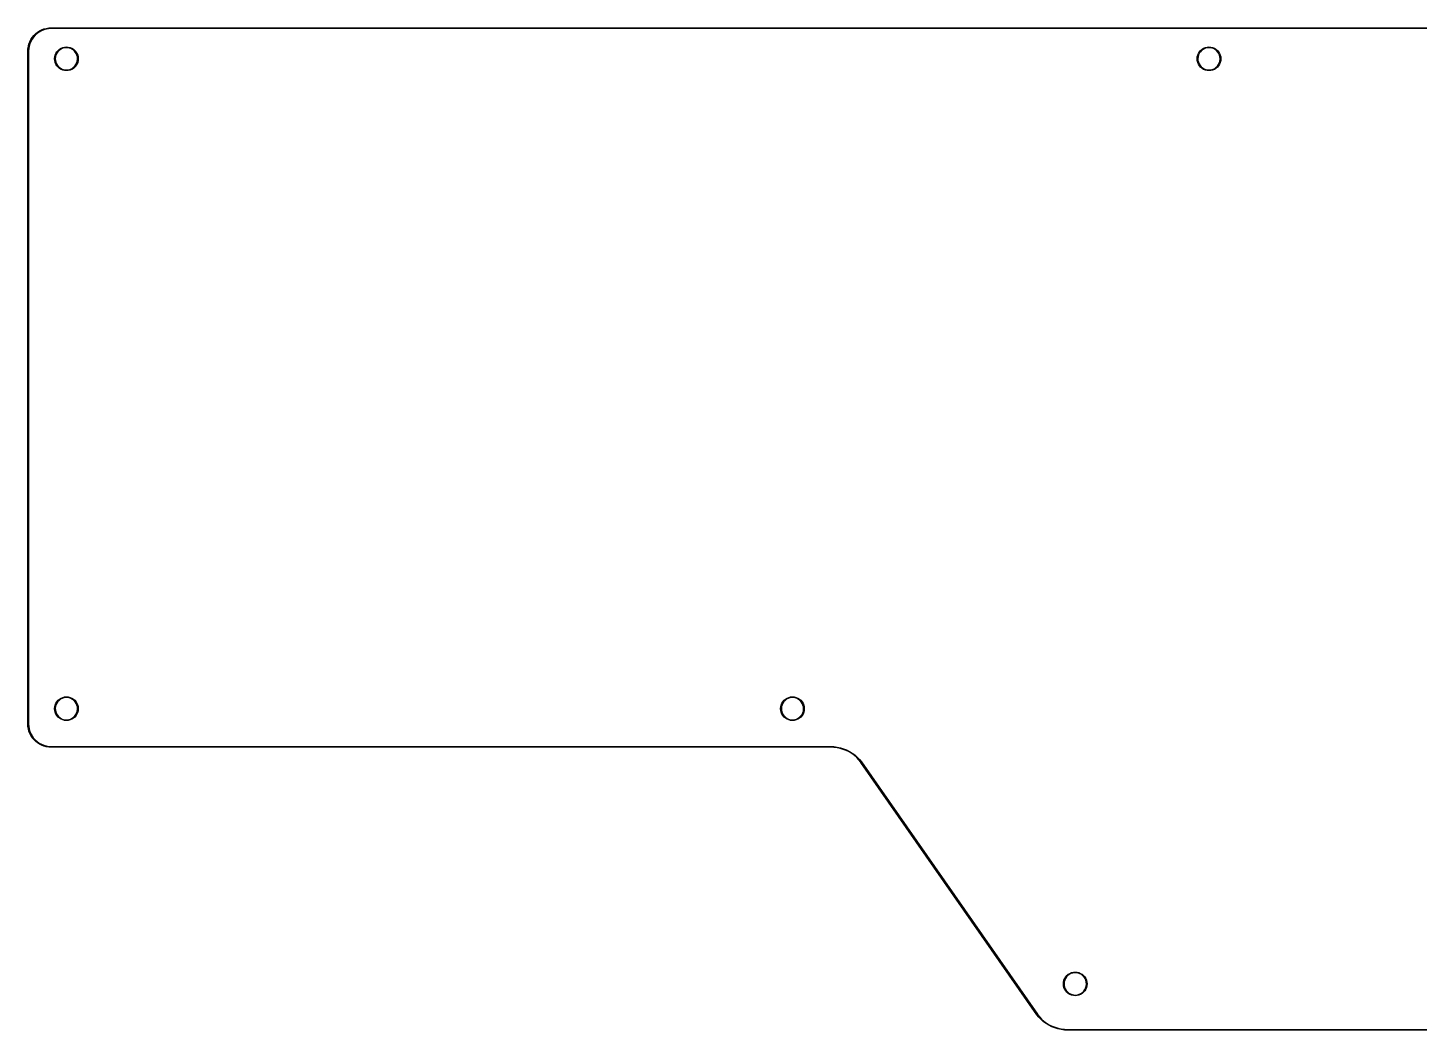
# Model space of a CAD drawing. Extents: x 26 to 390, y -197 to -58.
# Drawn here: x 25.9 to 208, y -189.1 to -58 of the extents above; entities that cross this region are included whole.
import ezdxf

# ---------------------------------------------------------------- set-up
doc = ezdxf.new("R2010")
doc.units = 0
doc.layers.add('BLACK', color=7, linetype='CONTINUOUS')

msp = doc.modelspace()

# ---------------------------------------------------------------- linework, layer by layer
at = {"layer": 'BLACK', "linetype": 'CONTINUOUS'}
for p, q in [((27.475, -58.3586), (27.7595, -58.2137)), ((28.0241, -58.2112), (27.718, -58.338)), ((27.7595, -58.2137), (28.0575, -58.0993)), ((28.3425, -58.1194), (28.0241, -58.2112)), ((28.0575, -58.0993), (28.3659, -58.0166)), ((28.6692, -58.0639), (28.3425, -58.1194)), ((28.3659, -58.0166), (28.6812, -57.9667)), ((28.9901, -58.0459), (28.6692, -58.0639)), ((28.6812, -57.9667), (29, -57.95)), ((29, -58.05), (28.9901, -58.0459)), ((29, -57.95), (387, -57.95)), ((387, -58.05), (29, -58.05)), ((26.0166, -60.3659), (26.0993, -60.0575)), ((26.0993, -60.0575), (26.2137, -59.7595)), ((26.2112, -60.0241), (26.1194, -60.3425)), ((26.338, -59.718), (26.2112, -60.0241)), ((26.2137, -59.7595), (26.3586, -59.475)), ((26.4982, -59.428), (26.338, -59.718)), ((26.3586, -59.475), (26.5325, -59.2073)), ((26.69, -59.1578), (26.4982, -59.428)), ((26.5325, -59.2073), (26.7334, -58.9592)), ((26.9107, -58.9107), (26.69, -59.1578)), ((26.7334, -58.9592), (26.9592, -58.7334)), ((27.1578, -58.69), (26.9107, -58.9107)), ((26.9592, -58.7334), (27.2073, -58.5325)), ((27.428, -58.4982), (27.1578, -58.69)), ((27.2073, -58.5325), (27.475, -58.3586)), ((27.718, -58.338), (27.428, -58.4982)), ((25.95, -61), (25.9667, -60.6812)), ((25.95, -149), (25.95, -61)), ((25.9667, -60.6812), (26.0166, -60.3659)), ((26.0639, -60.6692), (26.0459, -60.9901)), ((26.0459, -60.9901), (26.05, -61)), ((26.05, -61), (26.05, -149)), ((26.1194, -60.3425), (26.0639, -60.6692)), ((29.4528, -61.9645), (29.4691, -61.7575)), ((29.4691, -61.7575), (29.5259, -61.521)), ((29.5259, -61.521), (29.6189, -61.2963)), ((29.5708, -61.7274), (29.5455, -61.9645)), ((29.6345, -61.4976), (29.5708, -61.7274)), ((29.6189, -61.2963), (29.746, -61.0889)), ((29.7349, -61.2813), (29.6345, -61.4976)), ((29.8693, -61.0844), (29.7349, -61.2813)), ((29.746, -61.0889), (29.904, -60.904)), ((30.034, -60.912), (29.8693, -61.0844)), ((29.904, -60.904), (30.0889, -60.746)), ((30.2247, -60.7688), (30.034, -60.912)), ((30.0889, -60.746), (30.2963, -60.6189)), ((30.4362, -60.6587), (30.2247, -60.7688)), ((30.2963, -60.6189), (30.521, -60.5259)), ((30.6628, -60.5846), (30.4362, -60.6587)), ((30.521, -60.5259), (30.7575, -60.4691)), ((30.8985, -60.5486), (30.6628, -60.5846)), ((30.7575, -60.4691), (31, -60.45)), ((31.1369, -60.5515), (30.8985, -60.5486)), ((31, -60.45), (31.2425, -60.4691)), ((31.3717, -60.5933), (31.1369, -60.5515)), ((31.2425, -60.4691), (31.479, -60.5259)), ((31.5964, -60.6729), (31.3717, -60.5933)), ((31.479, -60.5259), (31.7037, -60.6189)), ((31.8052, -60.7881), (31.5964, -60.6729)), ((31.7037, -60.6189), (31.9111, -60.746)), ((31.9923, -60.9359), (31.8052, -60.7881)), ((31.9111, -60.746), (32.096, -60.904)), ((32.1528, -61.1123), (31.9923, -60.9359)), ((32.096, -60.904), (32.254, -61.0889)), ((32.2823, -61.3125), (32.1528, -61.1123)), ((32.254, -61.0889), (32.3811, -61.2963)), ((32.3773, -61.5311), (32.2823, -61.3125)), ((32.4354, -61.7624), (32.3773, -61.5311)), ((32.3811, -61.2963), (32.4741, -61.521)), ((32.455, -62), (32.4354, -61.7624)), ((32.4741, -61.521), (32.5309, -61.7575)), ((32.5309, -61.7575), (32.55, -62)), ((178.953, -61.9645), (178.969, -61.7575)), ((178.969, -61.7575), (179.026, -61.521)), ((179.026, -61.521), (179.119, -61.2963)), ((179.071, -61.7274), (179.045, -61.9645)), ((179.135, -61.4976), (179.071, -61.7274)), ((179.119, -61.2963), (179.246, -61.0889)), ((179.235, -61.2813), (179.135, -61.4976)), ((179.369, -61.0844), (179.235, -61.2813)), ((179.246, -61.0889), (179.404, -60.904)), ((179.534, -60.912), (179.369, -61.0844)), ((179.404, -60.904), (179.589, -60.746)), ((179.725, -60.7688), (179.534, -60.912)), ((179.589, -60.746), (179.796, -60.6189)), ((179.936, -60.6587), (179.725, -60.7688)), ((179.796, -60.6189), (180.021, -60.5259)), ((180.163, -60.5846), (179.936, -60.6587)), ((180.021, -60.5259), (180.258, -60.4691)), ((180.399, -60.5486), (180.163, -60.5846)), ((180.258, -60.4691), (180.5, -60.45)), ((180.637, -60.5515), (180.399, -60.5486)), ((180.5, -60.45), (180.742, -60.4691)), ((180.872, -60.5933), (180.637, -60.5515)), ((180.742, -60.4691), (180.979, -60.5259)), ((181.096, -60.6729), (180.872, -60.5933)), ((180.979, -60.5259), (181.204, -60.6189)), ((181.305, -60.7881), (181.096, -60.6729)), ((181.204, -60.6189), (181.411, -60.746)), ((181.492, -60.9359), (181.305, -60.7881)), ((181.411, -60.746), (181.596, -60.904)), ((181.653, -61.1123), (181.492, -60.9359)), ((181.596, -60.904), (181.754, -61.0889)), ((181.782, -61.3125), (181.653, -61.1123)), ((181.754, -61.0889), (181.881, -61.2963)), ((181.877, -61.5311), (181.782, -61.3125)), ((181.935, -61.7624), (181.877, -61.5311)), ((181.881, -61.2963), (181.974, -61.521)), ((181.955, -62), (181.935, -61.7624)), ((181.974, -61.521), (182.031, -61.7575)), ((182.031, -61.7575), (182.05, -62)), ((29.45, -62), (29.4528, -61.9645)), ((29.4691, -62.2425), (29.45, -62)), ((29.5259, -62.479), (29.4691, -62.2425)), ((29.6189, -62.7037), (29.5259, -62.479)), ((29.5455, -61.9645), (29.5592, -62.2025)), ((29.5592, -62.2025), (29.6116, -62.4351)), ((29.6116, -62.4351), (29.7013, -62.656)), ((29.746, -62.9111), (29.6189, -62.7037)), ((29.7013, -62.656), (29.8259, -62.8593)), ((29.904, -63.096), (29.746, -62.9111)), ((29.8259, -62.8593), (29.982, -63.0395)), ((30.0889, -63.254), (29.904, -63.096)), ((29.982, -63.0395), (30.1655, -63.1918)), ((30.2963, -63.3811), (30.0889, -63.254)), ((30.1655, -63.1918), (30.3713, -63.3121)), ((30.521, -63.4741), (30.2963, -63.3811)), ((30.3713, -63.3121), (30.5941, -63.3972)), ((30.7575, -63.5309), (30.521, -63.4741)), ((30.5941, -63.3972), (30.8277, -63.4447)), ((31, -63.55), (30.7575, -63.5309)), ((30.8277, -63.4447), (31.066, -63.4535)), ((31.2425, -63.5309), (31, -63.55)), ((31.066, -63.4535), (31.3025, -63.4232)), ((31.479, -63.4741), (31.2425, -63.5309)), ((31.3025, -63.4232), (31.5309, -63.3547)), ((31.7037, -63.3811), (31.479, -63.4741)), ((31.5309, -63.3547), (31.745, -63.2498)), ((31.9111, -63.254), (31.7037, -63.3811)), ((31.745, -63.2498), (31.9391, -63.1113)), ((32.096, -63.096), (31.9111, -63.254)), ((31.9391, -63.1113), (32.108, -62.943)), ((32.254, -62.9111), (32.096, -63.096)), ((32.108, -62.943), (32.2472, -62.7494)), ((32.2472, -62.7494), (32.3528, -62.5356)), ((32.3811, -62.7037), (32.254, -62.9111)), ((32.3528, -62.5356), (32.4221, -62.3075)), ((32.4741, -62.479), (32.3811, -62.7037)), ((32.4221, -62.3075), (32.4532, -62.0711)), ((32.4532, -62.0711), (32.455, -62)), ((32.5309, -62.2425), (32.4741, -62.479)), ((32.55, -62), (32.5309, -62.2425)), ((178.95, -62), (178.953, -61.9645)), ((178.969, -62.2425), (178.95, -62)), ((179.026, -62.479), (178.969, -62.2425)), ((179.119, -62.7037), (179.026, -62.479)), ((179.045, -61.9645), (179.059, -62.2025)), ((179.059, -62.2025), (179.112, -62.4351)), ((179.112, -62.4351), (179.201, -62.656)), ((179.246, -62.9111), (179.119, -62.7037)), ((179.201, -62.656), (179.326, -62.8593)), ((179.404, -63.096), (179.246, -62.9111)), ((179.326, -62.8593), (179.482, -63.0395)), ((179.589, -63.254), (179.404, -63.096)), ((179.482, -63.0395), (179.665, -63.1918)), ((179.796, -63.3811), (179.589, -63.254)), ((179.665, -63.1918), (179.871, -63.3121)), ((180.021, -63.4741), (179.796, -63.3811)), ((179.871, -63.3121), (180.094, -63.3972)), ((180.258, -63.5309), (180.021, -63.4741)), ((180.094, -63.3972), (180.328, -63.4447)), ((180.5, -63.55), (180.258, -63.5309)), ((180.328, -63.4447), (180.566, -63.4535)), ((180.742, -63.5309), (180.5, -63.55)), ((180.566, -63.4535), (180.803, -63.4232)), ((180.979, -63.4741), (180.742, -63.5309)), ((180.803, -63.4232), (181.031, -63.3547)), ((181.204, -63.3811), (180.979, -63.4741)), ((181.031, -63.3547), (181.245, -63.2498)), ((181.411, -63.254), (181.204, -63.3811)), ((181.245, -63.2498), (181.439, -63.1113)), ((181.596, -63.096), (181.411, -63.254)), ((181.439, -63.1113), (181.608, -62.943)), ((181.754, -62.9111), (181.596, -63.096)), ((181.608, -62.943), (181.747, -62.7494)), ((181.747, -62.7494), (181.853, -62.5356)), ((181.881, -62.7037), (181.754, -62.9111)), ((181.853, -62.5356), (181.922, -62.3075)), ((181.974, -62.479), (181.881, -62.7037)), ((181.922, -62.3075), (181.953, -62.0711)), ((181.953, -62.0711), (181.955, -62)), ((182.031, -62.2425), (181.974, -62.479)), ((182.05, -62), (182.031, -62.2425)), ((30.0889, -145.746), (30.2963, -145.619)), ((30.2963, -145.619), (30.521, -145.526)), ((30.6628, -145.585), (30.4362, -145.659)), ((30.521, -145.526), (30.7575, -145.469)), ((30.8985, -145.549), (30.6628, -145.585)), ((30.7575, -145.469), (31, -145.45)), ((31.1369, -145.551), (30.8985, -145.549)), ((31, -145.45), (31.2425, -145.469)), ((31.3717, -145.593), (31.1369, -145.551)), ((31.2425, -145.469), (31.479, -145.526)), ((31.5964, -145.673), (31.3717, -145.593)), ((31.479, -145.526), (31.7037, -145.619)), ((31.7037, -145.619), (31.9111, -145.746)), ((125.089, -145.746), (125.296, -145.619)), ((125.296, -145.619), (125.521, -145.526)), ((125.663, -145.585), (125.436, -145.659)), ((125.521, -145.526), (125.758, -145.469)), ((125.899, -145.549), (125.663, -145.585)), ((125.758, -145.469), (126, -145.45)), ((126.137, -145.551), (125.899, -145.549)), ((126, -145.45), (126.242, -145.469)), ((126.372, -145.593), (126.137, -145.551)), ((126.242, -145.469), (126.479, -145.526)), ((126.596, -145.673), (126.372, -145.593)), ((126.479, -145.526), (126.704, -145.619)), ((126.704, -145.619), (126.911, -145.746)), ((29.45, -147), (29.4528, -146.964)), ((29.4691, -147.242), (29.45, -147)), ((29.4528, -146.964), (29.4691, -146.758)), ((29.4691, -146.758), (29.5259, -146.521)), ((29.5259, -147.479), (29.4691, -147.242)), ((29.5259, -146.521), (29.6189, -146.296)), ((29.5708, -146.727), (29.5455, -146.964)), ((29.5455, -146.964), (29.5592, -147.202)), ((29.5592, -147.202), (29.6116, -147.435)), ((29.6345, -146.498), (29.5708, -146.727)), ((29.6116, -147.435), (29.7013, -147.656)), ((29.6189, -146.296), (29.746, -146.089)), ((29.7349, -146.281), (29.6345, -146.498)), ((29.8693, -146.084), (29.7349, -146.281)), ((29.746, -146.089), (29.904, -145.904)), ((30.034, -145.912), (29.8693, -146.084)), ((29.904, -145.904), (30.0889, -145.746)), ((30.2247, -145.769), (30.034, -145.912)), ((30.4362, -145.659), (30.2247, -145.769)), ((31.8052, -145.788), (31.5964, -145.673)), ((31.9923, -145.936), (31.8052, -145.788)), ((31.9111, -145.746), (32.096, -145.904)), ((32.1528, -146.112), (31.9923, -145.936)), ((32.096, -145.904), (32.254, -146.089)), ((32.2823, -146.312), (32.1528, -146.112)), ((32.254, -146.089), (32.3811, -146.296)), ((32.3773, -146.531), (32.2823, -146.312)), ((32.3528, -147.536), (32.4221, -147.307)), ((32.4354, -146.762), (32.3773, -146.531)), ((32.3811, -146.296), (32.4741, -146.521)), ((32.4221, -147.307), (32.4532, -147.071)), ((32.455, -147), (32.4354, -146.762)), ((32.4532, -147.071), (32.455, -147)), ((32.4741, -146.521), (32.5309, -146.758)), ((32.5309, -147.242), (32.4741, -147.479)), ((32.5309, -146.758), (32.55, -147)), ((32.55, -147), (32.5309, -147.242)), ((124.45, -147), (124.453, -146.964)), ((124.469, -147.242), (124.45, -147)), ((124.453, -146.964), (124.469, -146.758)), ((124.469, -146.758), (124.526, -146.521)), ((124.526, -147.479), (124.469, -147.242)), ((124.526, -146.521), (124.619, -146.296)), ((124.571, -146.727), (124.545, -146.964)), ((124.545, -146.964), (124.559, -147.202)), ((124.559, -147.202), (124.612, -147.435)), ((124.635, -146.498), (124.571, -146.727)), ((124.612, -147.435), (124.701, -147.656)), ((124.619, -146.296), (124.746, -146.089)), ((124.735, -146.281), (124.635, -146.498)), ((124.869, -146.084), (124.735, -146.281)), ((124.746, -146.089), (124.904, -145.904)), ((125.034, -145.912), (124.869, -146.084)), ((124.904, -145.904), (125.089, -145.746)), ((125.225, -145.769), (125.034, -145.912)), ((125.436, -145.659), (125.225, -145.769)), ((126.805, -145.788), (126.596, -145.673)), ((126.992, -145.936), (126.805, -145.788)), ((126.911, -145.746), (127.096, -145.904)), ((127.153, -146.112), (126.992, -145.936)), ((127.096, -145.904), (127.254, -146.089)), ((127.282, -146.312), (127.153, -146.112)), ((127.254, -146.089), (127.381, -146.296)), ((127.377, -146.531), (127.282, -146.312)), ((127.353, -147.536), (127.422, -147.307)), ((127.435, -146.762), (127.377, -146.531)), ((127.381, -146.296), (127.474, -146.521)), ((127.422, -147.307), (127.453, -147.071)), ((127.455, -147), (127.435, -146.762)), ((127.453, -147.071), (127.455, -147)), ((127.474, -146.521), (127.531, -146.758)), ((127.531, -147.242), (127.474, -147.479)), ((127.531, -146.758), (127.55, -147)), ((127.55, -147), (127.531, -147.242)), ((25.9667, -149.319), (25.95, -149)), ((26.05, -149), (26.0459, -149.01)), ((26.0459, -149.01), (26.0639, -149.331)), ((29.6189, -147.704), (29.5259, -147.479)), ((29.746, -147.911), (29.6189, -147.704)), ((29.7013, -147.656), (29.8259, -147.859)), ((29.904, -148.096), (29.746, -147.911)), ((29.8259, -147.859), (29.982, -148.04)), ((30.0889, -148.254), (29.904, -148.096)), ((29.982, -148.04), (30.1655, -148.192)), ((30.2963, -148.381), (30.0889, -148.254)), ((30.1655, -148.192), (30.3713, -148.312)), ((30.521, -148.474), (30.2963, -148.381)), ((30.3713, -148.312), (30.5941, -148.397)), ((30.7575, -148.531), (30.521, -148.474)), ((30.5941, -148.397), (30.8277, -148.445)), ((31, -148.55), (30.7575, -148.531)), ((30.8277, -148.445), (31.066, -148.453)), ((31.2425, -148.531), (31, -148.55)), ((31.066, -148.453), (31.3025, -148.423)), ((31.479, -148.474), (31.2425, -148.531)), ((31.3025, -148.423), (31.5309, -148.355)), ((31.7037, -148.381), (31.479, -148.474)), ((31.5309, -148.355), (31.745, -148.25)), ((31.9111, -148.254), (31.7037, -148.381)), ((31.745, -148.25), (31.9391, -148.111)), ((32.096, -148.096), (31.9111, -148.254)), ((31.9391, -148.111), (32.108, -147.943)), ((32.254, -147.911), (32.096, -148.096)), ((32.108, -147.943), (32.2472, -147.749)), ((32.2472, -147.749), (32.3528, -147.536)), ((32.3811, -147.704), (32.254, -147.911)), ((32.4741, -147.479), (32.3811, -147.704)), ((124.619, -147.704), (124.526, -147.479)), ((124.746, -147.911), (124.619, -147.704)), ((124.701, -147.656), (124.826, -147.859)), ((124.904, -148.096), (124.746, -147.911)), ((124.826, -147.859), (124.982, -148.04)), ((125.089, -148.254), (124.904, -148.096)), ((124.982, -148.04), (125.165, -148.192)), ((125.296, -148.381), (125.089, -148.254)), ((125.165, -148.192), (125.371, -148.312)), ((125.521, -148.474), (125.296, -148.381)), ((125.371, -148.312), (125.594, -148.397)), ((125.758, -148.531), (125.521, -148.474)), ((125.594, -148.397), (125.828, -148.445)), ((126, -148.55), (125.758, -148.531)), ((125.828, -148.445), (126.066, -148.453)), ((126.242, -148.531), (126, -148.55)), ((126.066, -148.453), (126.303, -148.423)), ((126.479, -148.474), (126.242, -148.531)), ((126.303, -148.423), (126.531, -148.355)), ((126.704, -148.381), (126.479, -148.474)), ((126.531, -148.355), (126.745, -148.25)), ((126.911, -148.254), (126.704, -148.381)), ((126.745, -148.25), (126.939, -148.111)), ((127.096, -148.096), (126.911, -148.254)), ((126.939, -148.111), (127.108, -147.943)), ((127.254, -147.911), (127.096, -148.096)), ((127.108, -147.943), (127.247, -147.749)), ((127.247, -147.749), (127.353, -147.536)), ((127.381, -147.704), (127.254, -147.911)), ((127.474, -147.479), (127.381, -147.704)), ((26.0166, -149.634), (25.9667, -149.319)), ((26.0993, -149.943), (26.0166, -149.634)), ((26.0639, -149.331), (26.1194, -149.657)), ((26.2137, -150.241), (26.0993, -149.943)), ((26.1194, -149.657), (26.2112, -149.976)), ((26.2112, -149.976), (26.338, -150.282)), ((26.3586, -150.525), (26.2137, -150.241)), ((26.338, -150.282), (26.4982, -150.572)), ((26.5325, -150.793), (26.3586, -150.525)), ((26.4982, -150.572), (26.69, -150.842)), ((26.7334, -151.041), (26.5325, -150.793)), ((26.69, -150.842), (26.9107, -151.089)), ((26.9592, -151.267), (26.7334, -151.041)), ((26.9107, -151.089), (27.1578, -151.31)), ((27.2073, -151.468), (26.9592, -151.267)), ((27.1578, -151.31), (27.428, -151.502)), ((27.475, -151.641), (27.2073, -151.468)), ((27.428, -151.502), (27.718, -151.662)), ((27.7595, -151.786), (27.475, -151.641)), ((27.718, -151.662), (28.0241, -151.789)), ((28.0575, -151.901), (27.7595, -151.786)), ((28.0241, -151.789), (28.3425, -151.881)), ((28.3659, -151.983), (28.0575, -151.901)), ((28.3425, -151.881), (28.6692, -151.936)), ((28.6812, -152.033), (28.3659, -151.983)), ((28.6692, -151.936), (28.9901, -151.954)), ((29, -152.05), (28.6812, -152.033)), ((28.9901, -151.954), (29, -151.95)), ((29, -151.95), (131, -151.95)), ((131, -152.05), (29, -152.05)), ((131, -151.95), (131.425, -151.968)), ((131.01, -152.046), (131, -152.05)), ((131.417, -152.063), (131.01, -152.046)), ((131.831, -152.116), (131.417, -152.063)), ((131.425, -151.968), (131.847, -152.022)), ((132.24, -152.203), (131.831, -152.116)), ((131.847, -152.022), (132.264, -152.111)), ((132.639, -152.325), (132.24, -152.203)), ((132.264, -152.111), (132.671, -152.234)), ((133.027, -152.479), (132.639, -152.325)), ((132.671, -152.234), (133.066, -152.392)), ((133.4, -152.666), (133.027, -152.479)), ((133.066, -152.392), (133.447, -152.582)), ((133.757, -152.883), (133.4, -152.666)), ((133.447, -152.582), (133.81, -152.804)), ((134.094, -153.13), (133.757, -152.883)), ((133.81, -152.804), (134.153, -153.056)), ((134.408, -153.404), (134.094, -153.13)), ((134.153, -153.056), (134.474, -153.335)), ((134.699, -153.704), (134.408, -153.404)), ((134.474, -153.335), (134.771, -153.641)), ((134.957, -154.019), (134.699, -153.704)), ((134.771, -153.641), (135.04, -153.97)), ((134.959, -154.029), (134.957, -154.019)), ((157.959, -187.029), (134.959, -154.029)), ((135.04, -153.97), (135.04, -153.971)), ((135.04, -153.971), (135.041, -153.971)), ((135.041, -153.971), (158.041, -186.971)), ((161.746, -182.089), (161.904, -181.904)), ((162.034, -181.912), (161.869, -182.084)), ((161.904, -181.904), (162.089, -181.746)), ((162.225, -181.769), (162.034, -181.912)), ((162.089, -181.746), (162.296, -181.619)), ((162.436, -181.659), (162.225, -181.769)), ((162.296, -181.619), (162.521, -181.526)), ((162.663, -181.585), (162.436, -181.659)), ((162.521, -181.526), (162.758, -181.469)), ((162.899, -181.549), (162.663, -181.585)), ((162.758, -181.469), (163, -181.45)), ((163.137, -181.551), (162.899, -181.549)), ((163, -181.45), (163.242, -181.469)), ((163.372, -181.593), (163.137, -181.551)), ((163.242, -181.469), (163.479, -181.526)), ((163.596, -181.673), (163.372, -181.593)), ((163.479, -181.526), (163.704, -181.619)), ((163.805, -181.788), (163.596, -181.673)), ((163.704, -181.619), (163.911, -181.746)), ((163.992, -181.936), (163.805, -181.788)), ((163.911, -181.746), (164.096, -181.904)), ((164.153, -182.112), (163.992, -181.936)), ((164.096, -181.904), (164.254, -182.089)), ((161.45, -183), (161.453, -182.964)), ((161.469, -183.242), (161.45, -183)), ((161.453, -182.964), (161.469, -182.758)), ((161.469, -182.758), (161.526, -182.521)), ((161.526, -183.479), (161.469, -183.242)), ((161.526, -182.521), (161.619, -182.296)), ((161.619, -183.704), (161.526, -183.479)), ((161.571, -182.727), (161.545, -182.964)), ((161.545, -182.964), (161.559, -183.202)), ((161.559, -183.202), (161.612, -183.435)), ((161.635, -182.498), (161.571, -182.727)), ((161.612, -183.435), (161.701, -183.656)), ((161.619, -182.296), (161.746, -182.089)), ((161.746, -183.911), (161.619, -183.704)), ((161.735, -182.281), (161.635, -182.498)), ((161.701, -183.656), (161.826, -183.859)), ((161.869, -182.084), (161.735, -182.281)), ((161.826, -183.859), (161.982, -184.04)), ((164.108, -183.943), (164.247, -183.749)), ((164.282, -182.312), (164.153, -182.112)), ((164.247, -183.749), (164.353, -183.536)), ((164.254, -182.089), (164.381, -182.296)), ((164.381, -183.704), (164.254, -183.911)), ((164.377, -182.531), (164.282, -182.312)), ((164.353, -183.536), (164.422, -183.307)), ((164.435, -182.762), (164.377, -182.531)), ((164.381, -182.296), (164.474, -182.521)), ((164.474, -183.479), (164.381, -183.704)), ((164.422, -183.307), (164.453, -183.071)), ((164.455, -183), (164.435, -182.762)), ((164.453, -183.071), (164.455, -183)), ((164.474, -182.521), (164.531, -182.758)), ((164.531, -183.242), (164.474, -183.479)), ((164.531, -182.758), (164.55, -183)), ((164.55, -183), (164.531, -183.242)), ((161.904, -184.096), (161.746, -183.911)), ((162.089, -184.254), (161.904, -184.096)), ((161.982, -184.04), (162.165, -184.192)), ((162.296, -184.381), (162.089, -184.254)), ((162.165, -184.192), (162.371, -184.312)), ((162.521, -184.474), (162.296, -184.381)), ((162.371, -184.312), (162.594, -184.397)), ((162.758, -184.531), (162.521, -184.474)), ((162.594, -184.397), (162.828, -184.445)), ((163, -184.55), (162.758, -184.531)), ((162.828, -184.445), (163.066, -184.453)), ((163.242, -184.531), (163, -184.55)), ((163.066, -184.453), (163.303, -184.423)), ((163.479, -184.474), (163.242, -184.531)), ((163.303, -184.423), (163.531, -184.355)), ((163.704, -184.381), (163.479, -184.474)), ((163.531, -184.355), (163.745, -184.25)), ((163.911, -184.254), (163.704, -184.381)), ((163.745, -184.25), (163.939, -184.111)), ((164.096, -184.096), (163.911, -184.254)), ((163.939, -184.111), (164.108, -183.943)), ((164.254, -183.911), (164.096, -184.096)), ((157.96, -187.029), (157.959, -187.029)), ((157.96, -187.03), (157.96, -187.029)), ((158.229, -187.359), (157.96, -187.03)), ((158.041, -186.971), (158.043, -186.981)), ((158.043, -186.981), (158.301, -187.296)), ((158.526, -187.665), (158.229, -187.359)), ((158.301, -187.296), (158.592, -187.596)), ((158.847, -187.944), (158.526, -187.665)), ((158.592, -187.596), (158.906, -187.87)), ((159.19, -188.196), (158.847, -187.944)), ((158.906, -187.87), (159.243, -188.117)), ((159.553, -188.418), (159.19, -188.196)), ((159.243, -188.117), (159.6, -188.334)), ((159.934, -188.608), (159.553, -188.418)), ((159.6, -188.334), (159.973, -188.521)), ((160.329, -188.766), (159.934, -188.608)), ((159.973, -188.521), (160.361, -188.675)), ((160.736, -188.889), (160.329, -188.766)), ((160.361, -188.675), (160.76, -188.797)), ((161.153, -188.978), (160.736, -188.889)), ((160.76, -188.797), (161.169, -188.884)), ((161.575, -189.032), (161.153, -188.978)), ((161.169, -188.884), (161.583, -188.937)), ((162, -189.05), (161.575, -189.032)), ((161.583, -188.937), (161.99, -188.954)), ((161.99, -188.954), (162, -188.95)), ((162, -188.95), (243, -188.95)), ((243, -189.05), (162, -189.05))]:
    msp.add_line(p, q, dxfattribs=at)

doc.saveas('drawing.dxf')
